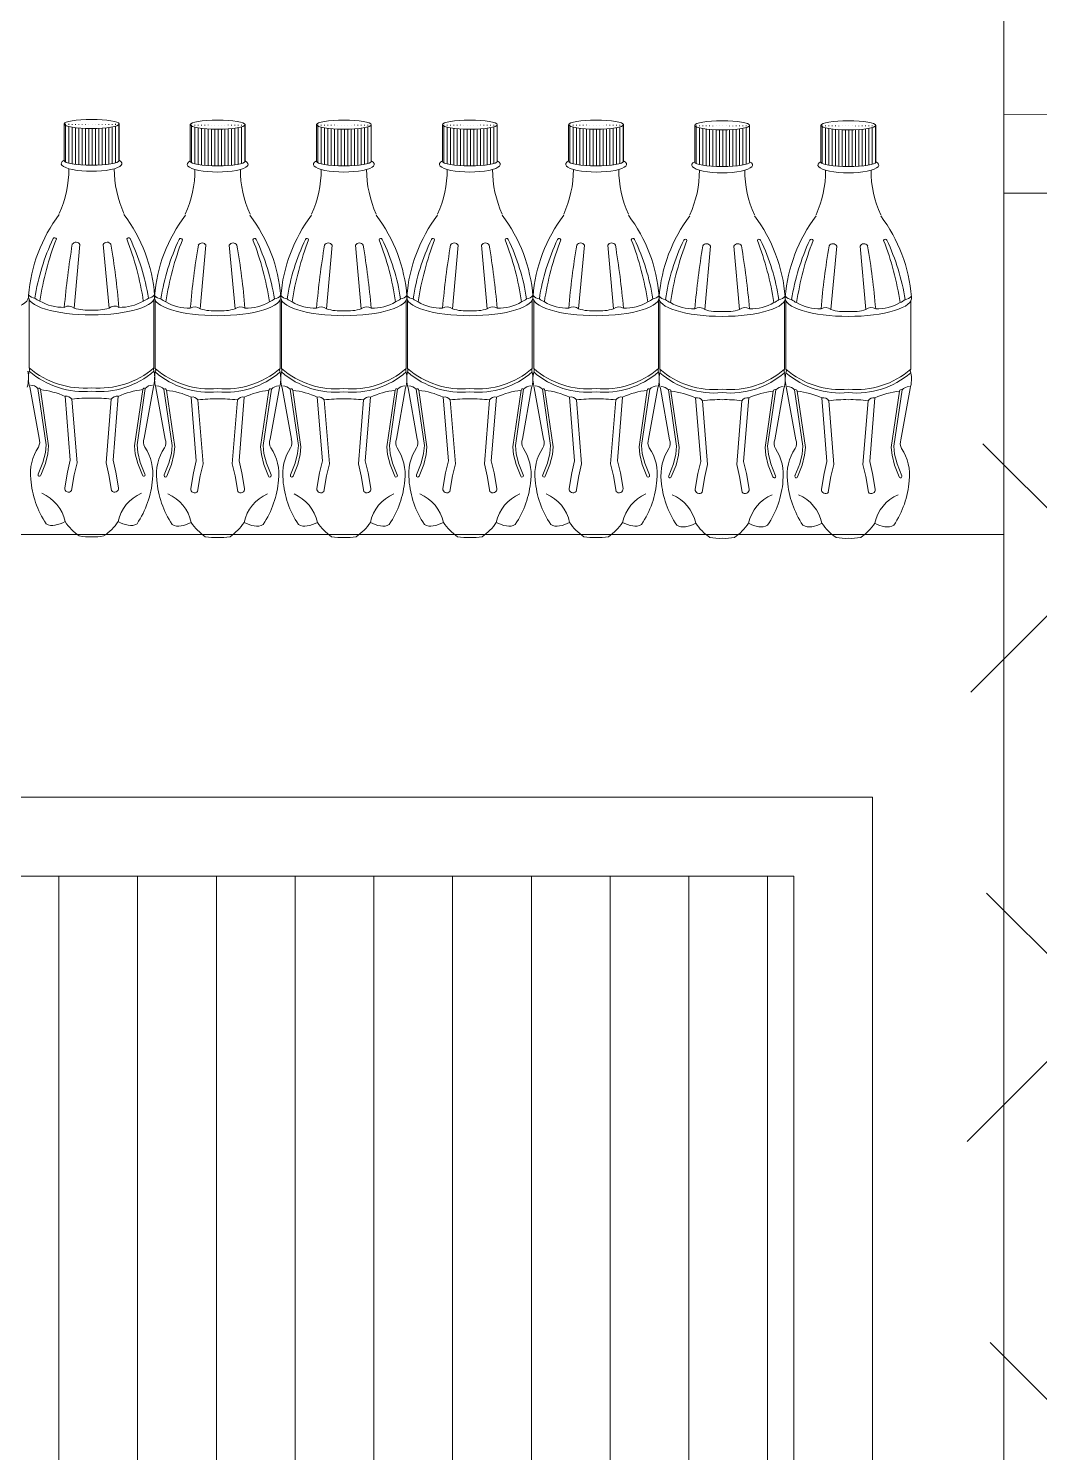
# Model space of a CAD drawing. Header units: millimetres. Extents: x 1287 to 21021, y -1522 to 4173.
# Drawn here: x 9338.1 to 9376.6, y 3312 to 3366.2 of the extents above; entities that cross this region are included whole.
import ezdxf

# ---------------------------------------------------------------- set-up
doc = ezdxf.new("R2010")
doc.units = ezdxf.units.MM
doc.layers.add('AHŞAP', color=44, linetype='Continuous', lineweight=25)
doc.layers.add('seramik', color=7, linetype='Continuous', lineweight=9)

# ---------------------------------------------------------------- blocks, each defined once
blk = doc.blocks.new('şişe dolabı')
at = {"lineweight": 9}
h = blk.add_hatch(dxfattribs=at)
h.set_pattern_fill('LINE', scale=0.04, angle=90, style=0)
h.set_pattern_definition([(90, (9756.68048, 3607.06137), (-0.127, 8e-18), [])])
edge = h.paths.add_edge_path()
edge.add_ellipse((9784.841, 3658.4), major_axis=(1.045, 0), ratio=0.166366, start_angle=180, end_angle=360, ccw=False)
edge.add_line((9783.796, 3658.363), (9783.796, 3657.003))
edge.add_ellipse((9784.841, 3657.003), major_axis=(1.045, 0), ratio=0.166366, start_angle=180, end_angle=360)
edge.add_line((9785.887, 3657.003), (9785.887, 3658.363))
h = blk.add_hatch(dxfattribs=at)
h.set_pattern_fill('LINE', scale=0.04, angle=90, style=0)
h.set_pattern_definition([(90, (9761.48248, 3607.03317), (-0.127, 8e-18), [])])
edge = h.paths.add_edge_path()
edge.add_ellipse((9789.643, 3658.372), major_axis=(1.045, 0), ratio=0.166366, start_angle=180, end_angle=360, ccw=False)
edge.add_line((9788.598, 3658.335), (9788.598, 3656.975))
edge.add_ellipse((9789.643, 3656.975), major_axis=(1.045, 0), ratio=0.166366, start_angle=180, end_angle=360)
edge.add_line((9790.689, 3656.975), (9790.689, 3658.335))
h = blk.add_hatch(dxfattribs=at)
h.set_pattern_fill('LINE', scale=0.04, angle=90, style=0)
h.set_pattern_definition([(90, (9766.29073, 3607.03317), (-0.127, 8e-18), [])])
edge = h.paths.add_edge_path()
edge.add_ellipse((9794.452, 3658.372), major_axis=(1.045, 0), ratio=0.166366, start_angle=180, end_angle=360, ccw=False)
edge.add_line((9793.406, 3658.335), (9793.406, 3656.975))
edge.add_ellipse((9794.452, 3656.975), major_axis=(1.045, 0), ratio=0.166366, start_angle=180, end_angle=360)
edge.add_line((9795.497, 3656.975), (9795.497, 3658.335))
h = blk.add_hatch(dxfattribs=at)
h.set_pattern_fill('LINE', scale=0.04, angle=90, style=0)
h.set_pattern_definition([(90, (9771.09047, 3607.03317), (-0.127, 8e-18), [])])
edge = h.paths.add_edge_path()
edge.add_ellipse((9799.251, 3658.372), major_axis=(1.045, 0), ratio=0.166366, start_angle=180, end_angle=360, ccw=False)
edge.add_line((9798.206, 3658.335), (9798.206, 3656.975))
edge.add_ellipse((9799.251, 3656.975), major_axis=(1.045, 0), ratio=0.166366, start_angle=180, end_angle=360)
edge.add_line((9800.297, 3656.975), (9800.297, 3658.335))
h = blk.add_hatch(dxfattribs=at)
h.set_pattern_fill('LINE', scale=0.04, angle=90, style=0)
h.set_pattern_definition([(90, (9775.89871, 3607.03317), (-0.127, 8e-18), [])])
edge = h.paths.add_edge_path()
edge.add_ellipse((9804.06, 3658.372), major_axis=(1.045, 0), ratio=0.166366, start_angle=180, end_angle=360, ccw=False)
edge.add_line((9803.014, 3658.335), (9803.014, 3656.975))
edge.add_ellipse((9804.06, 3656.975), major_axis=(1.045, 0), ratio=0.166366, start_angle=180, end_angle=360)
edge.add_line((9805.105, 3656.975), (9805.105, 3658.335))
h = blk.add_hatch(dxfattribs=at)
h.set_pattern_fill('LINE', scale=0.04, angle=90, style=0)
h.set_pattern_definition([(90, (9780.70072, 3607.00498), (-0.127, 8e-18), [])])
edge = h.paths.add_edge_path()
edge.add_ellipse((9808.862, 3658.344), major_axis=(1.045, 0), ratio=0.166366, start_angle=180, end_angle=360, ccw=False)
edge.add_line((9807.816, 3658.307), (9807.816, 3656.947))
edge.add_ellipse((9808.862, 3656.947), major_axis=(1.045, 0), ratio=0.166366, start_angle=180, end_angle=360)
edge.add_line((9809.907, 3656.947), (9809.907, 3658.307))
h = blk.add_hatch(dxfattribs=at)
h.set_pattern_fill('LINE', scale=0.04, angle=90, style=0)
h.set_pattern_definition([(90, (9785.50896, 3607.00498), (-0.127, 8e-18), [])])
edge = h.paths.add_edge_path()
edge.add_ellipse((9813.67, 3658.344), major_axis=(1.045, 0), ratio=0.166366, start_angle=180, end_angle=360, ccw=False)
edge.add_line((9812.624, 3658.307), (9812.624, 3656.947))
edge.add_ellipse((9813.67, 3656.947), major_axis=(1.045, 0), ratio=0.166366, start_angle=180, end_angle=360)
edge.add_line((9814.715, 3656.947), (9814.715, 3658.307))
at = {"color": 7, "lineweight": 9}
for p, q in [((9783.796, 3658.4), (9783.796, 3657.003)), ((9785.887, 3658.4), (9785.887, 3657.003)), ((9788.598, 3658.372), (9788.598, 3656.975)), ((9790.689, 3658.372), (9790.689, 3656.975)), ((9793.406, 3658.372), (9793.406, 3656.975)), ((9795.497, 3658.372), (9795.497, 3656.975)), ((9798.206, 3658.372), (9798.206, 3656.975)), ((9800.297, 3658.372), (9800.297, 3656.975)), ((9803.014, 3658.372), (9803.014, 3656.975)), ((9805.105, 3658.372), (9805.105, 3656.975)), ((9807.816, 3658.344), (9807.816, 3656.947)), ((9809.907, 3658.344), (9809.907, 3656.947)), ((9812.624, 3658.344), (9812.624, 3656.947)), ((9814.715, 3658.344), (9814.715, 3656.947)), ((9784.397, 3653.806), (9784.177, 3651.386)), ((9785.285, 3653.806), (9785.506, 3651.386)), ((9789.199, 3653.778), (9788.979, 3651.358)), ((9790.087, 3653.778), (9790.308, 3651.358)), ((9794.007, 3653.778), (9793.787, 3651.358)), ((9794.896, 3653.778), (9795.116, 3651.358)), ((9798.807, 3653.778), (9798.587, 3651.358)), ((9799.695, 3653.778), (9799.916, 3651.358)), ((9803.615, 3653.778), (9803.395, 3651.358)), ((9804.504, 3653.778), (9804.724, 3651.358)), ((9808.417, 3653.75), (9808.197, 3651.329)), ((9809.306, 3653.75), (9809.526, 3651.329)), ((9813.226, 3653.75), (9813.005, 3651.329)), ((9814.114, 3653.75), (9814.335, 3651.329)), ((9782.465, 3651.712), (9782.465, 3649.116)), ((9787.217, 3651.712), (9787.217, 3649.116)), ((9787.267, 3651.684), (9787.267, 3649.087)), ((9792.019, 3651.684), (9792.019, 3649.087)), ((9792.075, 3651.684), (9792.075, 3649.087)), ((9796.828, 3651.684), (9796.828, 3649.087)), ((9796.875, 3651.684), (9796.875, 3649.087)), ((9801.627, 3651.684), (9801.627, 3649.087)), ((9801.683, 3651.684), (9801.683, 3649.087)), ((9806.436, 3651.684), (9806.436, 3649.087)), ((9806.485, 3651.656), (9806.485, 3649.059)), ((9811.238, 3651.656), (9811.238, 3649.059)), ((9811.294, 3651.656), (9811.294, 3649.059)), ((9816.046, 3651.656), (9816.046, 3649.059)), ((9782.488, 3648.384), (9782.839, 3646.432)), ((9782.795, 3648.329), (9783.108, 3646.183)), ((9782.892, 3648.286), (9783.205, 3646.141)), ((9786.791, 3648.286), (9786.478, 3646.141)), ((9786.887, 3648.329), (9786.574, 3646.183)), ((9787.195, 3648.384), (9786.843, 3646.432)), ((9787.29, 3648.355), (9787.641, 3646.404)), ((9787.597, 3648.301), (9787.91, 3646.155)), ((9787.694, 3648.258), (9788.007, 3646.112)), ((9791.593, 3648.258), (9791.28, 3646.112)), ((9791.689, 3648.301), (9791.376, 3646.155)), ((9791.997, 3648.355), (9791.645, 3646.404)), ((9792.098, 3648.355), (9792.45, 3646.404)), ((9792.406, 3648.301), (9792.719, 3646.155)), ((9792.502, 3648.258), (9792.815, 3646.112)), ((9796.401, 3648.258), (9796.088, 3646.112)), ((9796.498, 3648.301), (9796.184, 3646.155)), ((9796.805, 3648.355), (9796.453, 3646.404)), ((9796.898, 3648.355), (9797.249, 3646.404)), ((9797.205, 3648.301), (9797.518, 3646.155)), ((9797.302, 3648.258), (9797.615, 3646.112)), ((9801.201, 3648.258), (9800.888, 3646.112)), ((9801.297, 3648.301), (9800.984, 3646.155)), ((9801.605, 3648.355), (9801.253, 3646.404)), ((9801.706, 3648.355), (9802.058, 3646.404)), ((9802.014, 3648.301), (9802.327, 3646.155)), ((9802.11, 3648.258), (9802.423, 3646.112)), ((9806.009, 3648.258), (9805.696, 3646.112)), ((9806.106, 3648.301), (9805.792, 3646.155)), ((9806.413, 3648.355), (9806.061, 3646.404)), ((9806.508, 3648.327), (9806.86, 3646.376)), ((9806.816, 3648.272), (9807.129, 3646.127)), ((9806.912, 3648.23), (9807.225, 3646.084)), ((9810.811, 3648.23), (9810.498, 3646.084)), ((9810.908, 3648.272), (9810.594, 3646.127)), ((9811.215, 3648.327), (9810.863, 3646.376)), ((9811.316, 3648.327), (9811.668, 3646.376)), ((9811.624, 3648.272), (9811.937, 3646.127)), ((9811.72, 3648.23), (9812.033, 3646.084)), ((9815.619, 3648.23), (9815.306, 3646.084)), ((9815.716, 3648.272), (9815.403, 3646.127)), ((9816.023, 3648.327), (9815.672, 3646.376)), ((9783.829, 3648.029), (9784.025, 3645.602)), ((9784.092, 3647.918), (9784.288, 3645.491)), ((9785.591, 3647.918), (9785.395, 3645.491)), ((9785.854, 3648.029), (9785.658, 3645.602)), ((9788.631, 3648.001), (9788.827, 3645.574)), ((9788.894, 3647.89), (9789.09, 3645.463)), ((9790.393, 3647.89), (9790.197, 3645.463)), ((9790.656, 3648.001), (9790.46, 3645.574)), ((9793.439, 3648.001), (9793.635, 3645.574)), ((9793.702, 3647.89), (9793.898, 3645.463)), ((9795.201, 3647.89), (9795.005, 3645.463)), ((9795.464, 3648.001), (9795.268, 3645.574)), ((9798.239, 3648.001), (9798.435, 3645.574)), ((9798.502, 3647.89), (9798.698, 3645.463)), ((9800.001, 3647.89), (9799.805, 3645.463)), ((9800.264, 3648.001), (9800.068, 3645.574)), ((9803.047, 3648.001), (9803.243, 3645.574)), ((9803.31, 3647.89), (9803.506, 3645.463)), ((9804.809, 3647.89), (9804.613, 3645.463)), ((9805.072, 3648.001), (9804.876, 3645.574)), ((9807.849, 3647.973), (9808.045, 3645.546)), ((9808.112, 3647.862), (9808.308, 3645.435)), ((9809.611, 3647.862), (9809.415, 3645.435)), ((9809.874, 3647.973), (9809.678, 3645.546)), ((9812.657, 3647.973), (9812.853, 3645.546)), ((9812.92, 3647.862), (9813.116, 3645.435)), ((9814.42, 3647.862), (9814.223, 3645.435)), ((9814.682, 3647.973), (9814.486, 3645.546)), ((9783.108, 3646.183), (9783.08, 3645.886)), ((9783.205, 3646.141), (9783.177, 3645.844)), ((9786.478, 3646.141), (9786.506, 3645.844)), ((9786.574, 3646.183), (9786.602, 3645.886)), ((9787.91, 3646.155), (9787.882, 3645.858)), ((9788.007, 3646.112), (9787.979, 3645.815)), ((9791.28, 3646.112), (9791.308, 3645.815)), ((9791.376, 3646.155), (9791.404, 3645.858)), ((9792.719, 3646.155), (9792.691, 3645.858)), ((9792.815, 3646.112), (9792.787, 3645.815)), ((9796.088, 3646.112), (9796.116, 3645.815)), ((9796.184, 3646.155), (9796.212, 3645.858)), ((9797.518, 3646.155), (9797.49, 3645.858)), ((9797.615, 3646.112), (9797.587, 3645.815)), ((9800.888, 3646.112), (9800.916, 3645.815)), ((9800.984, 3646.155), (9801.012, 3645.858)), ((9802.327, 3646.155), (9802.299, 3645.858)), ((9802.423, 3646.112), (9802.395, 3645.815)), ((9805.696, 3646.112), (9805.724, 3645.815)), ((9805.792, 3646.155), (9805.82, 3645.858)), ((9807.129, 3646.127), (9807.101, 3645.83)), ((9807.225, 3646.084), (9807.197, 3645.787)), ((9810.498, 3646.084), (9810.526, 3645.787)), ((9810.594, 3646.127), (9810.622, 3645.83)), ((9811.937, 3646.127), (9811.909, 3645.83)), ((9812.033, 3646.084), (9812.005, 3645.787)), ((9815.306, 3646.084), (9815.334, 3645.787)), ((9815.403, 3646.127), (9815.431, 3645.83)), ((9783.08, 3645.886), (9782.987, 3645.509)), ((9783.177, 3645.844), (9783.084, 3645.466)), ((9784.025, 3645.602), (9783.917, 3645.144)), ((9785.658, 3645.602), (9785.766, 3645.144)), ((9786.506, 3645.844), (9786.599, 3645.466)), ((9786.602, 3645.886), (9786.696, 3645.509)), ((9787.882, 3645.858), (9787.789, 3645.481)), ((9787.979, 3645.815), (9787.886, 3645.438)), ((9788.827, 3645.574), (9788.719, 3645.116)), ((9790.46, 3645.574), (9790.568, 3645.116)), ((9791.308, 3645.815), (9791.401, 3645.438)), ((9791.404, 3645.858), (9791.498, 3645.481)), ((9792.691, 3645.858), (9792.597, 3645.481)), ((9792.787, 3645.815), (9792.694, 3645.438)), ((9793.635, 3645.574), (9793.527, 3645.116)), ((9795.268, 3645.574), (9795.376, 3645.116)), ((9796.116, 3645.815), (9796.209, 3645.438)), ((9796.212, 3645.858), (9796.306, 3645.481)), ((9797.49, 3645.858), (9797.397, 3645.481)), ((9797.587, 3645.815), (9797.494, 3645.438)), ((9798.435, 3645.574), (9798.327, 3645.116)), ((9800.068, 3645.574), (9800.176, 3645.116)), ((9800.916, 3645.815), (9801.009, 3645.438)), ((9801.012, 3645.858), (9801.106, 3645.481)), ((9802.299, 3645.858), (9802.205, 3645.481)), ((9802.395, 3645.815), (9802.302, 3645.438)), ((9803.243, 3645.574), (9803.135, 3645.116)), ((9804.876, 3645.574), (9804.984, 3645.116)), ((9805.724, 3645.815), (9805.817, 3645.438)), ((9805.82, 3645.858), (9805.914, 3645.481)), ((9807.101, 3645.83), (9807.007, 3645.453)), ((9807.197, 3645.787), (9807.104, 3645.41)), ((9808.045, 3645.546), (9807.937, 3645.088)), ((9809.678, 3645.546), (9809.786, 3645.088)), ((9810.526, 3645.787), (9810.619, 3645.41)), ((9810.622, 3645.83), (9810.716, 3645.453)), ((9811.909, 3645.83), (9811.816, 3645.453)), ((9812.005, 3645.787), (9811.912, 3645.41)), ((9812.853, 3645.546), (9812.745, 3645.088)), ((9814.486, 3645.546), (9814.594, 3645.088)), ((9815.334, 3645.787), (9815.428, 3645.41)), ((9815.431, 3645.83), (9815.524, 3645.453)), ((9782.987, 3645.509), (9782.809, 3645.064)), ((9783.084, 3645.466), (9782.905, 3645.021)), ((9783.917, 3645.144), (9783.816, 3644.549)), ((9784.18, 3645.034), (9784.079, 3644.438)), ((9784.288, 3645.491), (9784.18, 3645.034)), ((9785.395, 3645.491), (9785.503, 3645.034)), ((9785.503, 3645.034), (9785.604, 3644.438)), ((9785.766, 3645.144), (9785.867, 3644.549)), ((9786.599, 3645.466), (9786.777, 3645.021)), ((9786.696, 3645.509), (9786.874, 3645.064)), ((9787.789, 3645.481), (9787.611, 3645.036)), ((9787.886, 3645.438), (9787.707, 3644.993)), ((9788.719, 3645.116), (9788.618, 3644.52)), ((9788.982, 3645.005), (9788.881, 3644.409)), ((9789.09, 3645.463), (9788.982, 3645.005)), ((9790.197, 3645.463), (9790.305, 3645.005)), ((9790.305, 3645.005), (9790.406, 3644.409)), ((9790.568, 3645.116), (9790.669, 3644.52)), ((9791.401, 3645.438), (9791.579, 3644.993)), ((9791.498, 3645.481), (9791.676, 3645.036)), ((9792.597, 3645.481), (9792.419, 3645.036)), ((9792.694, 3645.438), (9792.516, 3644.993)), ((9793.527, 3645.116), (9793.426, 3644.52)), ((9793.79, 3645.005), (9793.689, 3644.409)), ((9793.898, 3645.463), (9793.79, 3645.005)), ((9795.005, 3645.463), (9795.113, 3645.005)), ((9795.113, 3645.005), (9795.214, 3644.409)), ((9795.376, 3645.116), (9795.477, 3644.52)), ((9796.209, 3645.438), (9796.388, 3644.993)), ((9796.306, 3645.481), (9796.484, 3645.036)), ((9797.397, 3645.481), (9797.219, 3645.036)), ((9797.494, 3645.438), (9797.315, 3644.993)), ((9798.327, 3645.116), (9798.226, 3644.52)), ((9798.59, 3645.005), (9798.489, 3644.409)), ((9798.698, 3645.463), (9798.59, 3645.005)), ((9799.805, 3645.463), (9799.913, 3645.005)), ((9799.913, 3645.005), (9800.014, 3644.409)), ((9800.176, 3645.116), (9800.277, 3644.52)), ((9801.009, 3645.438), (9801.187, 3644.993)), ((9801.106, 3645.481), (9801.284, 3645.036)), ((9802.205, 3645.481), (9802.027, 3645.036)), ((9802.302, 3645.438), (9802.124, 3644.993)), ((9803.135, 3645.116), (9803.034, 3644.52)), ((9803.398, 3645.005), (9803.297, 3644.409)), ((9803.506, 3645.463), (9803.398, 3645.005)), ((9804.613, 3645.463), (9804.721, 3645.005)), ((9804.721, 3645.005), (9804.822, 3644.409)), ((9804.984, 3645.116), (9805.085, 3644.52)), ((9805.817, 3645.438), (9805.996, 3644.993)), ((9805.914, 3645.481), (9806.092, 3645.036)), ((9807.007, 3645.453), (9806.829, 3645.007)), ((9807.104, 3645.41), (9806.926, 3644.965)), ((9807.937, 3645.088), (9807.836, 3644.492)), ((9808.2, 3644.977), (9808.099, 3644.381)), ((9808.308, 3645.435), (9808.2, 3644.977)), ((9809.415, 3645.435), (9809.523, 3644.977)), ((9809.523, 3644.977), (9809.624, 3644.381)), ((9809.786, 3645.088), (9809.887, 3644.492)), ((9810.619, 3645.41), (9810.798, 3644.965)), ((9810.716, 3645.453), (9810.894, 3645.007)), ((9811.816, 3645.453), (9811.637, 3645.007)), ((9811.912, 3645.41), (9811.734, 3644.965)), ((9812.745, 3645.088), (9812.644, 3644.492)), ((9813.008, 3644.977), (9812.907, 3644.381)), ((9813.116, 3645.435), (9813.008, 3644.977)), ((9814.223, 3645.435), (9814.331, 3644.977)), ((9814.331, 3644.977), (9814.432, 3644.381)), ((9814.594, 3645.088), (9814.695, 3644.492)), ((9815.428, 3645.41), (9815.606, 3644.965)), ((9815.524, 3645.453), (9815.702, 3645.007))]:
    blk.add_line(p, q, dxfattribs=at)
at = {"lineweight": 9}
blk.add_line((9736.594, 3642.766), (9819.594, 3642.766), dxfattribs=at)
for points in [[(9736.594, 3780.766), (9819.594, 3780.766), (9819.594, 3575.766), (9736.594, 3575.766)], [(9736.594, 3642.766), (9819.594, 3642.766), (9819.594, 3584.266), (9736.594, 3584.266)], [(9741.594, 3632.766), (9814.594, 3632.766), (9814.594, 3584.266), (9741.594, 3584.266)], [(9744.594, 3629.766), (9811.594, 3629.766), (9811.594, 3587.266), (9744.594, 3587.266)]]:
    blk.add_lwpolyline(points, close=True, dxfattribs=at)
for points in [[(9783.594, 3587.266), (9783.594, 3629.766)], [(9786.594, 3587.266), (9786.594, 3629.766)], [(9789.594, 3587.266), (9789.594, 3629.766)], [(9792.594, 3587.266), (9792.594, 3629.766)], [(9795.594, 3587.266), (9795.594, 3629.766)], [(9798.594, 3587.266), (9798.594, 3629.766)], [(9801.594, 3587.266), (9801.594, 3629.766)], [(9804.594, 3587.266), (9804.594, 3629.766)], [(9807.594, 3587.266), (9807.594, 3629.766)], [(9810.594, 3587.266), (9810.594, 3629.766)]]:
    blk.add_lwpolyline(points, dxfattribs=at)
at = {"color": 7, "lineweight": 9}
for centre, radius, start, end in [((9779.902, 3656.684), 4.074, 335.47, 0.1502), ((9789.78, 3656.684), 4.074, 179.8498, 204.53), ((9784.704, 3656.656), 4.074, 335.47, 0.1502), ((9794.582, 3656.656), 4.074, 179.8498, 204.53), ((9789.512, 3656.656), 4.074, 335.47, 0.1502), ((9799.391, 3656.656), 4.074, 179.8498, 204.53), ((9794.312, 3656.656), 4.074, 335.47, 0.1502), ((9804.19, 3656.656), 4.074, 179.8498, 204.53), ((9799.12, 3656.656), 4.074, 335.47, 0.1502), ((9808.999, 3656.656), 4.074, 179.8498, 204.53), ((9803.922, 3656.627), 4.074, 335.47, 0.1502), ((9813.801, 3656.627), 4.074, 179.8498, 204.53), ((9808.731, 3656.627), 4.074, 335.47, 0.1502), ((9818.609, 3656.627), 4.074, 179.8498, 204.53), ((9788.281, 3651.414), 5.859, 142.8669, 175.5508), ((9781.402, 3651.414), 5.859, 4.4492, 37.1331), ((9793.083, 3651.386), 5.859, 142.8669, 175.5508), ((9786.204, 3651.386), 5.859, 4.4492, 37.1331), ((9797.891, 3651.386), 5.859, 142.8669, 175.5508), ((9791.012, 3651.386), 5.859, 4.4492, 37.1331), ((9802.691, 3651.386), 5.859, 142.8669, 175.5508), ((9795.812, 3651.386), 5.859, 4.4492, 37.1331), ((9807.499, 3651.386), 5.859, 142.8669, 175.5508), ((9800.62, 3651.386), 5.859, 4.4492, 37.1331), ((9812.301, 3651.358), 5.859, 142.8669, 175.5508), ((9805.422, 3651.358), 5.859, 4.4492, 37.1331), ((9817.109, 3651.358), 5.859, 142.8669, 175.5508), ((9810.231, 3651.358), 5.859, 4.4492, 37.1331), ((9790.737, 3650.529), 8.152, 154.5416, 171.264), ((9793.756, 3650.029), 11.005, 158.7389, 171.5101), ((9783.435, 3653.999), 0.0677, 17.1092, 149.9066), ((9814.706, 3648.698), 31.025, 170.5031, 174.9739), ((9784.248, 3653.727), 0.169, 27.8675, 147.731), ((9785.435, 3653.727), 0.169, 32.269, 152.1325), ((9754.977, 3648.698), 31.025, 5.0261, 9.4969), ((9786.248, 3653.999), 0.0677, 30.0934, 162.8908), ((9775.927, 3650.029), 11.005, 8.4899, 21.2611), ((9778.946, 3650.529), 8.152, 8.736, 25.4584), ((9795.539, 3650.501), 8.152, 154.5416, 171.264), ((9798.558, 3650), 11.005, 158.7389, 171.5101), ((9788.237, 3653.971), 0.0677, 17.1092, 149.9066), ((9819.508, 3648.67), 31.025, 170.5031, 174.9739), ((9789.05, 3653.699), 0.169, 27.8675, 147.731), ((9790.237, 3653.699), 0.169, 32.269, 152.1325), ((9759.779, 3648.67), 31.025, 5.0261, 9.4969), ((9791.05, 3653.971), 0.0677, 30.0934, 162.8908), ((9780.729, 3650), 11.005, 8.4899, 21.2611), ((9783.748, 3650.501), 8.152, 8.736, 25.4584), ((9800.347, 3650.501), 8.152, 154.5416, 171.264), ((9803.366, 3650), 11.005, 158.7389, 171.5101), ((9793.045, 3653.971), 0.0677, 17.1092, 149.9066), ((9824.316, 3648.67), 31.025, 170.5031, 174.9739), ((9793.858, 3653.699), 0.169, 27.8675, 147.731), ((9795.045, 3653.699), 0.169, 32.269, 152.1325), ((9764.587, 3648.67), 31.025, 5.0261, 9.4969), ((9795.858, 3653.971), 0.0677, 30.0934, 162.8908), ((9785.537, 3650), 11.005, 8.4899, 21.2611), ((9788.556, 3650.501), 8.152, 8.736, 25.4584), ((9805.147, 3650.501), 8.152, 154.5416, 171.264), ((9808.166, 3650), 11.005, 158.7389, 171.5101), ((9797.845, 3653.971), 0.0677, 17.1092, 149.9066), ((9829.116, 3648.67), 31.025, 170.5031, 174.9739), ((9798.658, 3653.699), 0.169, 27.8675, 147.731), ((9799.845, 3653.699), 0.169, 32.269, 152.1325), ((9769.387, 3648.67), 31.025, 5.0261, 9.4969), ((9800.658, 3653.971), 0.0677, 30.0934, 162.8908), ((9790.337, 3650), 11.005, 8.4899, 21.2611), ((9793.356, 3650.501), 8.152, 8.736, 25.4584), ((9809.955, 3650.501), 8.152, 154.5416, 171.264), ((9812.974, 3650), 11.005, 158.7389, 171.5101), ((9802.653, 3653.971), 0.0677, 17.1092, 149.9066), ((9833.924, 3648.67), 31.025, 170.5031, 174.9739), ((9803.466, 3653.699), 0.169, 27.8675, 147.731), ((9804.653, 3653.699), 0.169, 32.269, 152.1325), ((9774.195, 3648.67), 31.025, 5.0261, 9.4969), ((9805.466, 3653.971), 0.0677, 30.0934, 162.8908), ((9795.145, 3650), 11.005, 8.4899, 21.2611), ((9798.164, 3650.501), 8.152, 8.736, 25.4584), ((9814.757, 3650.473), 8.152, 154.5416, 171.264), ((9817.776, 3649.972), 11.005, 158.7389, 171.5101), ((9807.455, 3653.943), 0.0677, 17.1092, 149.9066), ((9838.726, 3648.642), 31.025, 170.5031, 174.9739), ((9808.268, 3653.671), 0.169, 27.8675, 147.731), ((9809.455, 3653.671), 0.169, 32.269, 152.1325), ((9778.997, 3648.642), 31.025, 5.0261, 9.4969), ((9810.268, 3653.943), 0.0677, 30.0934, 162.8908), ((9799.947, 3649.972), 11.005, 8.4899, 21.2611), ((9802.966, 3650.473), 8.152, 8.736, 25.4584), ((9819.565, 3650.473), 8.152, 154.5416, 171.264), ((9822.584, 3649.972), 11.005, 158.7389, 171.5101), ((9812.263, 3653.943), 0.0677, 17.1092, 149.9066), ((9843.534, 3648.642), 31.025, 170.5031, 174.9739), ((9813.077, 3653.671), 0.169, 27.8675, 147.731), ((9814.263, 3653.671), 0.169, 32.269, 152.1325), ((9783.805, 3648.642), 31.025, 5.0261, 9.4969), ((9815.076, 3653.943), 0.0677, 30.0934, 162.8908), ((9804.756, 3649.972), 11.005, 8.4899, 21.2611), ((9807.774, 3650.473), 8.152, 8.736, 25.4584), ((9782.708, 3652.104), 0.338, 217.8637, 265.0175), ((9783.151, 3652.345), 0.746, 230.7215, 247.9232), ((9783.75, 3653.161), 1.745, 239.7561, 271.6313), ((9785.933, 3653.161), 1.745, 268.3687, 300.2439), ((9786.531, 3652.345), 0.746, 292.0768, 309.2785), ((9786.974, 3652.104), 0.338, 274.9825, 322.1363), ((9787.51, 3652.076), 0.338, 217.8637, 265.0175), ((9787.953, 3652.317), 0.746, 230.7215, 247.9232), ((9788.552, 3653.133), 1.745, 239.7561, 271.6313), ((9790.735, 3653.133), 1.745, 268.3687, 300.2439), ((9791.333, 3652.317), 0.746, 292.0768, 309.2785), ((9791.776, 3652.076), 0.338, 274.9825, 322.1363), ((9792.319, 3652.076), 0.338, 217.8637, 265.0175), ((9792.762, 3652.317), 0.746, 230.7215, 247.9232), ((9793.36, 3653.133), 1.745, 239.7561, 271.6313), ((9795.543, 3653.133), 1.745, 268.3687, 300.2439), ((9796.141, 3652.317), 0.746, 292.0768, 309.2785), ((9796.584, 3652.076), 0.338, 274.9825, 322.1363), ((9797.118, 3652.076), 0.338, 217.8637, 265.0175), ((9797.561, 3652.317), 0.746, 230.7215, 247.9232), ((9798.16, 3653.133), 1.745, 239.7561, 271.6313), ((9800.343, 3653.133), 1.745, 268.3687, 300.2439), ((9800.941, 3652.317), 0.746, 292.0768, 309.2785), ((9801.384, 3652.076), 0.338, 274.9825, 322.1363), ((9801.927, 3652.076), 0.338, 217.8637, 265.0175), ((9802.37, 3652.317), 0.746, 230.7215, 247.9232), ((9802.968, 3653.133), 1.745, 239.7561, 271.6313), ((9805.151, 3653.133), 1.745, 268.3687, 300.2439), ((9805.749, 3652.317), 0.746, 292.0768, 309.2785), ((9806.192, 3652.076), 0.338, 274.9825, 322.1363), ((9806.729, 3652.048), 0.338, 217.8637, 265.0175), ((9807.172, 3652.288), 0.746, 230.7215, 247.9232), ((9807.77, 3653.104), 1.745, 239.7561, 271.6313), ((9809.953, 3653.104), 1.745, 268.3687, 300.2439), ((9810.551, 3652.288), 0.746, 292.0768, 309.2785), ((9810.994, 3652.048), 0.338, 274.9825, 322.1363), ((9811.537, 3652.048), 0.338, 217.8637, 265.0175), ((9811.98, 3652.288), 0.746, 230.7215, 247.9232), ((9812.578, 3653.104), 1.745, 239.7561, 271.6313), ((9814.761, 3653.104), 1.745, 268.3687, 300.2439), ((9815.36, 3652.288), 0.746, 292.0768, 309.2785), ((9815.803, 3652.048), 0.338, 274.9825, 322.1363), ((9783.967, 3651.148), 0.316, 48.6304, 122.0332), ((9784.704, 3653.172), 1.862, 253.557, 274.2423), ((9784.979, 3653.172), 1.862, 265.7577, 286.443), ((9785.715, 3651.148), 0.316, 57.9668, 131.3696), ((9788.769, 3651.12), 0.316, 48.6304, 122.0332), ((9789.506, 3653.143), 1.862, 253.557, 274.2423), ((9789.781, 3653.143), 1.862, 265.7577, 286.443), ((9790.517, 3651.12), 0.316, 57.9668, 131.3696), ((9793.578, 3651.12), 0.316, 48.6304, 122.0332), ((9794.314, 3653.143), 1.862, 253.557, 274.2423), ((9794.589, 3653.143), 1.862, 265.7577, 286.443), ((9795.325, 3651.12), 0.316, 57.9668, 131.3696), ((9798.377, 3651.12), 0.316, 48.6304, 122.0332), ((9799.114, 3653.143), 1.862, 253.557, 274.2423), ((9799.389, 3653.143), 1.862, 265.7577, 286.443), ((9800.125, 3651.12), 0.316, 57.9668, 131.3696), ((9803.186, 3651.12), 0.316, 48.6304, 122.0332), ((9803.922, 3653.143), 1.862, 253.557, 274.2423), ((9804.197, 3653.143), 1.862, 265.7577, 286.443), ((9804.933, 3651.12), 0.316, 57.9668, 131.3696), ((9807.988, 3651.092), 0.316, 48.6304, 122.0332), ((9808.724, 3653.115), 1.862, 253.557, 274.2423), ((9808.999, 3653.115), 1.862, 265.7577, 286.443), ((9809.735, 3651.092), 0.316, 57.9668, 131.3696), ((9812.796, 3651.092), 0.316, 48.6304, 122.0332), ((9813.532, 3653.115), 1.862, 253.557, 274.2423), ((9813.808, 3653.115), 1.862, 265.7577, 286.443), ((9814.544, 3651.092), 0.316, 57.9668, 131.3696), ((9781.245, 3648.727), 1.192, 343.253, 12.4465), ((9783.629, 3648.727), 1.192, 167.5535, 196.747), ((9784.539, 3651.509), 3.167, 229.0989, 275.4821), ((9782.336, 3649.05), 0.145, 333.0533, 26.9467), ((9784.539, 3651.378), 3.167, 229.0989, 275.4821), ((9785.144, 3651.509), 3.167, 264.5179, 310.9011), ((9785.144, 3651.378), 3.167, 264.5179, 310.9011), ((9786.054, 3648.727), 1.192, 343.253, 12.4465), ((9787.347, 3649.05), 0.145, 153.0533, 206.9467), ((9788.431, 3648.699), 1.192, 167.5535, 196.747), ((9789.341, 3651.481), 3.167, 229.0989, 275.4821), ((9787.138, 3649.022), 0.145, 333.0533, 26.9467), ((9789.341, 3651.349), 3.167, 229.0989, 275.4821), ((9789.946, 3651.481), 3.167, 264.5179, 310.9011), ((9789.946, 3651.349), 3.167, 264.5179, 310.9011), ((9790.856, 3648.699), 1.192, 343.253, 12.4465), ((9792.149, 3649.022), 0.145, 153.0533, 206.9467), ((9793.239, 3648.699), 1.192, 167.5535, 196.747), ((9794.149, 3651.481), 3.167, 229.0989, 275.4821), ((9791.946, 3649.022), 0.145, 333.0533, 26.9467), ((9794.149, 3651.349), 3.167, 229.0989, 275.4821), ((9794.754, 3651.481), 3.167, 264.5179, 310.9011), ((9794.754, 3651.349), 3.167, 264.5179, 310.9011), ((9795.664, 3648.699), 1.192, 343.253, 12.4465), ((9796.957, 3649.022), 0.145, 153.0533, 206.9467), ((9798.039, 3648.699), 1.192, 167.5535, 196.747), ((9798.949, 3651.481), 3.167, 229.0989, 275.4821), ((9796.746, 3649.022), 0.145, 333.0533, 26.9467), ((9798.949, 3651.349), 3.167, 229.0989, 275.4821), ((9799.554, 3651.481), 3.167, 264.5179, 310.9011), ((9799.554, 3651.349), 3.167, 264.5179, 310.9011), ((9800.464, 3648.699), 1.192, 343.253, 12.4465), ((9801.757, 3649.022), 0.145, 153.0533, 206.9467), ((9802.847, 3648.699), 1.192, 167.5535, 196.747), ((9803.757, 3651.481), 3.167, 229.0989, 275.4821), ((9801.554, 3649.022), 0.145, 333.0533, 26.9467), ((9803.757, 3651.349), 3.167, 229.0989, 275.4821), ((9804.362, 3651.481), 3.167, 264.5179, 310.9011), ((9804.362, 3651.349), 3.167, 264.5179, 310.9011), ((9805.272, 3648.699), 1.192, 343.253, 12.4465), ((9806.565, 3649.022), 0.145, 153.0533, 206.9467), ((9807.649, 3648.671), 1.192, 167.5535, 196.747), ((9808.559, 3651.453), 3.167, 229.0989, 275.4821), ((9806.356, 3648.993), 0.145, 333.0533, 26.9467), ((9808.559, 3651.321), 3.167, 229.0989, 275.4821), ((9809.164, 3651.453), 3.167, 264.5179, 310.9011), ((9809.164, 3651.321), 3.167, 264.5179, 310.9011), ((9810.074, 3648.671), 1.192, 343.253, 12.4465), ((9811.367, 3648.993), 0.145, 153.0533, 206.9467), ((9812.458, 3648.671), 1.192, 167.5535, 196.747), ((9813.367, 3651.453), 3.167, 229.0989, 275.4821), ((9811.164, 3648.993), 0.145, 333.0533, 26.9467), ((9813.367, 3651.321), 3.167, 229.0989, 275.4821), ((9813.972, 3651.453), 3.167, 264.5179, 310.9011), ((9813.972, 3651.321), 3.167, 264.5179, 310.9011), ((9814.882, 3648.671), 1.192, 343.253, 12.4465), ((9816.175, 3648.993), 0.145, 153.0533, 206.9467), ((9782.524, 3648.094), 0.359, 40.8817, 91.164), ((9782.832, 3648.282), 0.0599, 4.3476, 127.8576), ((9782.528, 3645.124), 3.182, 65.8855, 83.4441), ((9787.154, 3645.124), 3.182, 96.5559, 114.1145), ((9786.851, 3648.282), 0.0599, 52.1424, 175.6524), ((9787.159, 3648.094), 0.359, 88.836, 139.1183), ((9787.326, 3648.066), 0.359, 40.8817, 91.164), ((9787.634, 3648.253), 0.0599, 4.3476, 127.8576), ((9787.33, 3645.096), 3.182, 65.8855, 83.4441), ((9791.956, 3645.096), 3.182, 96.5559, 114.1145), ((9791.653, 3648.253), 0.0599, 52.1424, 175.6524), ((9791.961, 3648.066), 0.359, 88.836, 139.1183), ((9792.134, 3648.066), 0.359, 40.8817, 91.164), ((9792.442, 3648.253), 0.0599, 4.3476, 127.8576), ((9792.139, 3645.096), 3.182, 65.8855, 83.4441), ((9796.764, 3645.096), 3.182, 96.5559, 114.1145), ((9796.461, 3648.253), 0.0599, 52.1424, 175.6524), ((9796.769, 3648.066), 0.359, 88.836, 139.1183), ((9796.934, 3648.066), 0.359, 40.8817, 91.164), ((9797.242, 3648.253), 0.0599, 4.3476, 127.8576), ((9796.938, 3645.096), 3.182, 65.8855, 83.4441), ((9801.564, 3645.096), 3.182, 96.5559, 114.1145), ((9801.261, 3648.253), 0.0599, 52.1424, 175.6524), ((9801.569, 3648.066), 0.359, 88.836, 139.1183), ((9801.742, 3648.066), 0.359, 40.8817, 91.164), ((9802.05, 3648.253), 0.0599, 4.3476, 127.8576), ((9801.747, 3645.096), 3.182, 65.8855, 83.4441), ((9806.372, 3645.096), 3.182, 96.5559, 114.1145), ((9806.069, 3648.253), 0.0599, 52.1424, 175.6524), ((9806.377, 3648.066), 0.359, 88.836, 139.1183), ((9806.544, 3648.038), 0.359, 40.8817, 91.164), ((9806.852, 3648.225), 0.0599, 4.3476, 127.8576), ((9806.549, 3645.068), 3.182, 65.8855, 83.4441), ((9811.174, 3645.068), 3.182, 96.5559, 114.1145), ((9810.871, 3648.225), 0.0599, 52.1424, 175.6524), ((9811.179, 3648.038), 0.359, 88.836, 139.1183), ((9811.352, 3648.038), 0.359, 40.8817, 91.164), ((9811.661, 3648.225), 0.0599, 4.3476, 127.8576), ((9811.357, 3645.068), 3.182, 65.8855, 83.4441), ((9815.983, 3645.068), 3.182, 96.5559, 114.1145), ((9815.679, 3648.225), 0.0599, 52.1424, 175.6524), ((9815.987, 3648.038), 0.359, 88.836, 139.1183), ((9783.878, 3647.778), 0.256, 33.2178, 101.0314), ((9784.68, 3643.811), 4.149, 87.7779, 98.1583), ((9785.002, 3643.811), 4.149, 81.8417, 92.2221), ((9785.805, 3647.778), 0.256, 78.9686, 146.7822), ((9788.68, 3647.75), 0.256, 33.2178, 101.0314), ((9789.482, 3643.783), 4.149, 87.7779, 98.1583), ((9789.804, 3643.783), 4.149, 81.8417, 92.2221), ((9790.607, 3647.75), 0.256, 78.9686, 146.7822), ((9793.488, 3647.75), 0.256, 33.2178, 101.0314), ((9794.291, 3643.783), 4.149, 87.7779, 98.1583), ((9794.612, 3643.783), 4.149, 81.8417, 92.2221), ((9795.415, 3647.75), 0.256, 78.9686, 146.7822), ((9798.288, 3647.75), 0.256, 33.2178, 101.0314), ((9799.09, 3643.783), 4.149, 87.7779, 98.1583), ((9799.412, 3643.783), 4.149, 81.8417, 92.2221), ((9800.215, 3647.75), 0.256, 78.9686, 146.7822), ((9803.096, 3647.75), 0.256, 33.2178, 101.0314), ((9803.899, 3643.783), 4.149, 87.7779, 98.1583), ((9804.22, 3643.783), 4.149, 81.8417, 92.2221), ((9805.023, 3647.75), 0.256, 78.9686, 146.7822), ((9807.898, 3647.722), 0.256, 33.2178, 101.0314), ((9808.701, 3643.754), 4.149, 87.7779, 98.1583), ((9809.022, 3643.754), 4.149, 81.8417, 92.2221), ((9809.825, 3647.722), 0.256, 78.9686, 146.7822), ((9812.706, 3647.722), 0.256, 33.2178, 101.0314), ((9813.509, 3643.754), 4.149, 87.7779, 98.1583), ((9813.831, 3643.754), 4.149, 81.8417, 92.2221), ((9814.633, 3647.722), 0.256, 78.9686, 146.7822), ((9784.327, 3645.092), 1.817, 146.353, 187.0356), ((9782.476, 3646.292), 0.389, 330.2047, 21.0695), ((9787.206, 3646.292), 0.389, 158.9305, 209.7953), ((9785.356, 3645.092), 1.817, 352.9644, 33.647), ((9789.129, 3645.064), 1.817, 146.353, 187.0356), ((9787.278, 3646.264), 0.389, 330.2047, 21.0695), ((9792.008, 3646.264), 0.389, 158.9305, 209.7953), ((9790.158, 3645.064), 1.817, 352.9644, 33.647), ((9793.937, 3645.064), 1.817, 146.353, 187.0356), ((9792.086, 3646.264), 0.389, 330.2047, 21.0695), ((9796.817, 3646.264), 0.389, 158.9305, 209.7953), ((9794.966, 3645.064), 1.817, 352.9644, 33.647), ((9798.736, 3645.064), 1.817, 146.353, 187.0356), ((9796.886, 3646.264), 0.389, 330.2047, 21.0695), ((9801.616, 3646.264), 0.389, 158.9305, 209.7953), ((9799.766, 3645.064), 1.817, 352.9644, 33.647), ((9803.545, 3645.064), 1.817, 146.353, 187.0356), ((9801.694, 3646.264), 0.389, 330.2047, 21.0695), ((9806.425, 3646.264), 0.389, 158.9305, 209.7953), ((9804.574, 3645.064), 1.817, 352.9644, 33.647), ((9806.496, 3646.236), 0.389, 330.2047, 21.0695), ((9811.227, 3646.236), 0.389, 158.9305, 209.7953), ((9811.305, 3646.236), 0.389, 330.2047, 21.0695), ((9816.035, 3646.236), 0.389, 158.9305, 209.7953), ((9808.347, 3645.036), 1.817, 146.353, 187.0356), ((9809.376, 3645.036), 1.817, 352.9644, 33.647), ((9813.155, 3645.036), 1.817, 146.353, 187.0356), ((9814.185, 3645.036), 1.817, 352.9644, 33.647), ((9782.855, 3645.037), 0.0531, 149.6058, 342.5995), ((9786.828, 3645.037), 0.0531, 197.4005, 30.3942), ((9787.657, 3645.009), 0.0531, 149.6058, 342.5995), ((9791.63, 3645.009), 0.0531, 197.4005, 30.3942), ((9792.465, 3645.009), 0.0531, 149.6058, 342.5995), ((9796.438, 3645.009), 0.0531, 197.4005, 30.3942), ((9797.265, 3645.009), 0.0531, 149.6058, 342.5995), ((9801.238, 3645.009), 0.0531, 197.4005, 30.3942), ((9802.073, 3645.009), 0.0531, 149.6058, 342.5995), ((9806.046, 3645.009), 0.0531, 197.4005, 30.3942), ((9806.875, 3644.98), 0.0531, 149.6058, 342.5995), ((9810.848, 3644.98), 0.0531, 197.4005, 30.3942), ((9811.683, 3644.98), 0.0531, 149.6058, 342.5995), ((9815.656, 3644.98), 0.0531, 197.4005, 30.3942), ((9786.032, 3645.141), 3.519, 184.4312, 213.9131), ((9783.962, 3644.528), 0.148, 172.0326, 322.2167), ((9785.721, 3644.528), 0.148, 217.7833, 7.9674), ((9783.651, 3645.141), 3.519, 326.0869, 355.5688), ((9790.834, 3645.113), 3.519, 184.4312, 213.9131), ((9788.764, 3644.5), 0.148, 172.0326, 322.2167), ((9790.523, 3644.5), 0.148, 217.7833, 7.9674), ((9788.453, 3645.113), 3.519, 326.0869, 355.5688), ((9795.642, 3645.113), 3.519, 184.4312, 213.9131), ((9793.572, 3644.5), 0.148, 172.0326, 322.2167), ((9795.331, 3644.5), 0.148, 217.7833, 7.9674), ((9793.261, 3645.113), 3.519, 326.0869, 355.5688), ((9800.442, 3645.113), 3.519, 184.4312, 213.9131), ((9798.372, 3644.5), 0.148, 172.0326, 322.2167), ((9800.131, 3644.5), 0.148, 217.7833, 7.9674), ((9798.061, 3645.113), 3.519, 326.0869, 355.5688), ((9805.25, 3645.113), 3.519, 184.4312, 213.9131), ((9803.18, 3644.5), 0.148, 172.0326, 322.2167), ((9804.939, 3644.5), 0.148, 217.7833, 7.9674), ((9802.869, 3645.113), 3.519, 326.0869, 355.5688), ((9810.052, 3645.085), 3.519, 184.4312, 213.9131), ((9807.982, 3644.472), 0.148, 172.0326, 322.2167), ((9809.741, 3644.472), 0.148, 217.7833, 7.9674), ((9807.671, 3645.085), 3.519, 326.0869, 355.5688), ((9814.86, 3645.085), 3.519, 184.4312, 213.9131), ((9812.791, 3644.472), 0.148, 172.0326, 322.2167), ((9814.549, 3644.472), 0.148, 217.7833, 7.9674), ((9812.479, 3645.085), 3.519, 326.0869, 355.5688), ((9782.341, 3642.935), 1.527, 12.2077, 66.8778), ((9787.341, 3642.935), 1.527, 113.1222, 167.7923), ((9787.143, 3642.907), 1.527, 12.2077, 66.8778), ((9792.143, 3642.907), 1.527, 113.1222, 167.7923), ((9791.952, 3642.907), 1.527, 12.2077, 66.8778), ((9796.952, 3642.907), 1.527, 113.1222, 167.7923), ((9796.751, 3642.907), 1.527, 12.2077, 66.8778), ((9801.751, 3642.907), 1.527, 113.1222, 167.7923), ((9801.56, 3642.907), 1.527, 12.2077, 66.8778), ((9806.56, 3642.907), 1.527, 113.1222, 167.7923), ((9806.362, 3642.879), 1.527, 12.2077, 66.8778), ((9811.362, 3642.879), 1.527, 113.1222, 167.7923), ((9811.17, 3642.879), 1.527, 12.2077, 66.8778), ((9816.17, 3642.879), 1.527, 113.1222, 167.7923), ((9783.349, 3643.561), 0.451, 238.244, 282.5613), ((9783.246, 3644.303), 1.198, 279.6278, 299.3435), ((9785.471, 3644.333), 1.959, 213.2722, 235.8121), ((9784.211, 3644.333), 1.959, 304.1879, 326.7278), ((9786.436, 3644.303), 1.198, 240.6565, 260.3722), ((9786.334, 3643.561), 0.451, 257.4387, 301.756), ((9788.151, 3643.533), 0.451, 238.244, 282.5613), ((9788.048, 3644.275), 1.198, 279.6278, 299.3435), ((9790.273, 3644.305), 1.959, 213.2722, 235.8121), ((9789.013, 3644.305), 1.959, 304.1879, 326.7278), ((9791.238, 3644.275), 1.198, 240.6565, 260.3722), ((9791.136, 3643.533), 0.451, 257.4387, 301.756), ((9792.959, 3643.533), 0.451, 238.244, 282.5613), ((9792.857, 3644.275), 1.198, 279.6278, 299.3435), ((9795.082, 3644.305), 1.959, 213.2722, 235.8121), ((9793.822, 3644.305), 1.959, 304.1879, 326.7278), ((9796.047, 3644.275), 1.198, 240.6565, 260.3722), ((9795.944, 3643.533), 0.451, 257.4387, 301.756), ((9797.759, 3643.533), 0.451, 238.244, 282.5613), ((9797.656, 3644.275), 1.198, 279.6278, 299.3435), ((9799.881, 3644.305), 1.959, 213.2722, 235.8121), ((9798.621, 3644.305), 1.959, 304.1879, 326.7278), ((9800.846, 3644.275), 1.198, 240.6565, 260.3722), ((9800.744, 3643.533), 0.451, 257.4387, 301.756), ((9802.567, 3643.533), 0.451, 238.244, 282.5613), ((9802.465, 3644.275), 1.198, 279.6278, 299.3435), ((9804.69, 3644.305), 1.959, 213.2722, 235.8121), ((9803.43, 3644.305), 1.959, 304.1879, 326.7278), ((9805.655, 3644.275), 1.198, 240.6565, 260.3722), ((9805.552, 3643.533), 0.451, 257.4387, 301.756), ((9807.369, 3643.505), 0.451, 238.244, 282.5613), ((9807.267, 3644.246), 1.198, 279.6278, 299.3435), ((9809.492, 3644.277), 1.959, 213.2722, 235.8121), ((9808.232, 3644.277), 1.959, 304.1879, 326.7278), ((9810.457, 3644.246), 1.198, 240.6565, 260.3722), ((9810.354, 3643.505), 0.451, 257.4387, 301.756), ((9812.177, 3643.505), 0.451, 238.244, 282.5613), ((9812.075, 3644.246), 1.198, 279.6278, 299.3435), ((9814.3, 3644.277), 1.959, 213.2722, 235.8121), ((9813.04, 3644.277), 1.959, 304.1879, 326.7278), ((9815.265, 3644.246), 1.198, 240.6565, 260.3722), ((9815.162, 3643.505), 0.451, 257.4387, 301.756), ((9784.739, 3644.682), 2.003, 259.4054, 272.9298), ((9784.944, 3644.682), 2.003, 267.0702, 280.5946), ((9789.541, 3644.654), 2.003, 259.4054, 272.9298), ((9789.746, 3644.654), 2.003, 267.0702, 280.5946), ((9794.349, 3644.654), 2.003, 259.4054, 272.9298), ((9794.554, 3644.654), 2.003, 267.0702, 280.5946), ((9799.149, 3644.654), 2.003, 259.4054, 272.9298), ((9799.354, 3644.654), 2.003, 267.0702, 280.5946), ((9803.957, 3644.654), 2.003, 259.4054, 272.9298), ((9804.162, 3644.654), 2.003, 267.0702, 280.5946), ((9808.759, 3644.625), 2.003, 259.4054, 272.9298), ((9808.964, 3644.625), 2.003, 267.0702, 280.5946), ((9813.567, 3644.625), 2.003, 259.4054, 272.9298), ((9813.772, 3644.625), 2.003, 267.0702, 280.5946)]:
    blk.add_arc(centre, radius, start, end, dxfattribs=at)
for centre in [(9784.841, 3658.4), (9789.643, 3658.372), (9794.452, 3658.372), (9799.251, 3658.372), (9804.06, 3658.372), (9808.862, 3658.344), (9813.67, 3658.344)]:
    blk.add_ellipse(centre, major_axis=(1.045, 0), ratio=0.166366, dxfattribs=at)
at = {"color": 7, "lineweight": 9, "extrusion": (0, 0, -1)}
for centre, major_axis, ratio, start_param, end_param in [((9784.841, 3656.891), (-1.159, 0), 0.254188, 2.694786, 6.729992), ((9789.643, 3656.862), (-1.159, 0), 0.254188, 2.694786, 6.729992), ((9794.452, 3656.862), (-1.159, 0), 0.254188, 2.694786, 6.729992), ((9799.251, 3656.862), (-1.159, 0), 0.254188, 2.694786, 6.729992), ((9804.06, 3656.862), (-1.159, 0), 0.254188, 2.694786, 6.729992), ((9808.862, 3656.834), (-1.159, 0), 0.254188, 2.694786, 6.729992), ((9813.67, 3656.834), (-1.159, 0), 0.254188, 2.694786, 6.729992), ((9780.033, 3651.824), (-2.407, 0), 0.289681, 3.077687, 4.712389), ((9784.841, 3651.824), (-2.407, 0), 0.289681, 3.077687, 4.712389), ((9789.643, 3651.796), (-2.407, 0), 0.289681, 3.077687, 4.712389), ((9794.452, 3651.796), (-2.407, 0), 0.289681, 3.077687, 4.712389), ((9799.251, 3651.796), (-2.407, 0), 0.289681, 3.077687, 4.712389), ((9804.06, 3651.796), (-2.407, 0), 0.289681, 3.077687, 4.712389), ((9808.862, 3651.768), (-2.407, 0), 0.289681, 3.077687, 4.712389), ((9813.67, 3651.768), (-2.407, 0), 0.289681, 3.077687, 4.712389)]:
    blk.add_ellipse(centre, major_axis=major_axis, ratio=ratio, start_param=start_param, end_param=end_param, dxfattribs=at)
at = {"color": 7, "lineweight": 9}
for centre, major_axis, ratio, start_param, end_param in [((9784.841, 3657.003), (1.045, 0), 0.166366, 3.141593, 6.283185), ((9789.643, 3656.975), (1.045, 0), 0.166366, 3.141593, 6.283185), ((9794.452, 3656.975), (1.045, 0), 0.166366, 3.141593, 6.283185), ((9799.251, 3656.975), (1.045, 0), 0.166366, 3.141593, 6.283185), ((9804.06, 3656.975), (1.045, 0), 0.166366, 3.141593, 6.283185), ((9808.862, 3656.947), (1.045, 0), 0.166366, 3.141593, 6.283185), ((9813.67, 3656.947), (1.045, 0), 0.166366, 3.141593, 6.283185), ((9784.841, 3651.824), (2.407, 0), 0.289681, 3.077687, 4.712389), ((9789.643, 3651.796), (2.407, 0), 0.289681, 3.077687, 4.712389), ((9794.452, 3651.796), (2.407, 0), 0.289681, 3.077687, 4.712389), ((9799.251, 3651.796), (2.407, 0), 0.289681, 3.077687, 4.712389), ((9804.06, 3651.796), (2.407, 0), 0.289681, 3.077687, 4.712389), ((9808.862, 3651.768), (2.407, 0), 0.289681, 3.077687, 4.712389), ((9813.67, 3651.768), (2.407, 0), 0.289681, 3.077687, 4.712389)]:
    blk.add_ellipse(centre, major_axis=major_axis, ratio=ratio, start_param=start_param, end_param=end_param, dxfattribs=at)

msp = doc.modelspace()

# ---------------------------------------------------------------- hatches: boundary and pattern name
h = msp.add_hatch(color=256)
h.dxf.hatch_style = 1
h.paths.add_polyline_path([(10598.775, 584.53), (10598.775, 4059.675), (5942.638, 4059.675), (5942.638, 584.53)])
h.paths.add_polyline_path([(5962.638, 604.53), (5962.638, 4039.675), (10578.775, 4039.675), (10578.775, 604.53)], flags=16)
h.paths.add_polyline_path([(6519.893, 778.27), (6520.667, 3865.935), (6536.057, 3865.935), (6535.283, 778.27)], flags=0)
h.paths.add_polyline_path([(6015.638, 1487.424), (6015.635, 1502.885), (6468.358, 1502.885), (6468.358, 1487.495)], flags=0)
h.paths.add_polyline_path([(6080.278, 1558.408), (6080.278, 1881.292), (6183.601, 1881.292), (6183.601, 1558.408)], flags=0)
h.paths.add_polyline_path([(6071.667, 1891.8), (6037.227, 1891.8), (6054.447, 1921.935)], flags=0)
h.paths.add_polyline_path([(6015.635, 1969.703), (6015.638, 1985.164), (6468.358, 1985.093), (6468.358, 1969.703)], flags=0)
h.paths.add_polyline_path([(6015.521, 2302.178), (6015.523, 2317.639), (6468.243, 2317.568), (6468.243, 2302.178)], flags=0)
h.paths.add_polyline_path([(6015.556, 2537.898), (6015.558, 2553.359), (6468.278, 2553.288), (6468.278, 2537.898)], flags=0)
h.paths.add_polyline_path([(6015.591, 2763.088), (6015.594, 2778.549), (6468.313, 2778.478), (6468.313, 2763.088)], flags=0)
h.paths.add_polyline_path([(6015.635, 2988.278), (6015.638, 3003.739), (6468.358, 3003.668), (6468.358, 2988.278)], flags=0)
h.paths.add_polyline_path([(6015.635, 3269.753), (6015.638, 3285.214), (6468.358, 3285.143), (6468.358, 3269.753)], flags=0)
h.paths.add_polyline_path([(6015.635, 3569.858), (6015.638, 3585.319), (6468.358, 3585.248), (6468.358, 3569.858)], flags=0)
h.paths.add_polyline_path([(6011.198, 802.859), (6502.295, 802.859), (6502.295, 1366.204), (6011.198, 1366.204)], flags=8)
h.paths.add_polyline_path([(6032.866, 1386.231), (6154.175, 1386.231), (6154.175, 1444.648), (6032.866, 1444.648)], flags=8)
h.paths.add_polyline_path([(6083.249, 2022.59), (6419.744, 2022.59), (6419.744, 2188.638), (6083.249, 2188.638)], flags=8)
h.paths.add_polyline_path([(6032.989, 3510.142), (6274.583, 3510.142), (6274.583, 3568.56), (6032.989, 3568.56)], flags=8)
h.paths.add_polyline_path([(6192.211, 1890.769), (6318.904, 1890.769), (6318.904, 1916.599), (6192.211, 1916.599)], flags=8)
h.paths.add_polyline_path([(6096.728, 1889.902), (6173.401, 1889.902), (6173.401, 1915.733), (6096.728, 1915.733)], flags=8)
h.paths.add_polyline_path([(6219.686, 3657.173), (6505.428, 3657.173), (6505.428, 3704.638), (6219.686, 3704.638)], flags=8)
at = {"layer": 'seramik', "lineweight": 0}
h = msp.add_hatch(dxfattribs=at)
h.set_pattern_fill('AR-HBONE', color=256, scale=3)
h.set_pattern_definition([(45, (-127342602.98, -141991499.365), (1e-15, 16.9705627485), [36, -12]), (135, (-127342594.495, -141991490.88), (1e-15, 16.9705627485), [36, -12])])
h.paths.add_polyline_path([(9926.62, 3356.978), (9375.233, 3356.978), (9375.233, 3287.978), (9926.62, 3287.978)])

# ---------------------------------------------------------------- linework, layer by layer
at = {"layer": 'AHŞAP', "lineweight": 0}
for points in [[(9375.233, 3362.978), (9926.62, 3362.921)], [(9375.233, 3359.978), (9926.62, 3359.978)]]:
    msp.add_lwpolyline(points, dxfattribs=at)

# ---------------------------------------------------------------- block references
msp.add_blockref('şişe dolabı', (-444.361, -295.787))

doc.saveas('drawing.dxf')
